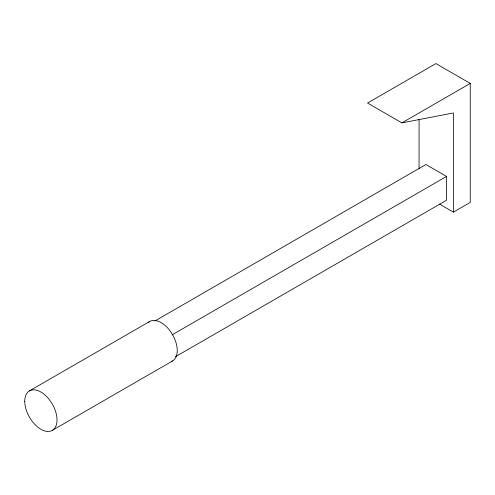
<?xml version="1.0" encoding="UTF-8"?>
<svg xmlns="http://www.w3.org/2000/svg" width="495" height="495" viewBox="0 0 495 495"><rect width="100%" height="100%" fill="white"/><g stroke="black" fill="none" stroke-linecap="round" stroke-linejoin="round"><path stroke-width="0.74" d="M470.25 83.414L435.903 63.577L367.538 103.047L401.891 122.878L470.25 83.414L470.25 202.399L453.414 212.12L439.541 204.113M29.477 390.871L149.7 321.459M154.811 321.045L425.929 164.519L446.546 176.424L446.546 200.228L175.428 356.759M172.081 334.88L446.546 176.424M52.291 430.39L172.514 360.979M401.891 122.878L453.414 112.965L453.414 212.12M419.061 119.264L419.061 168.461M148.568 322.257A22.813 13.173 60 0 1 172.514 334.632A22.813 13.173 60 0 1 171.258 361.56M24.75 401.315A22.813 13.173 60 0 0 48.949 431.423A22.813 13.173 60 0 0 48.949 399.156A22.813 13.173 60 0 0 24.75 401.315"/></g></svg>
